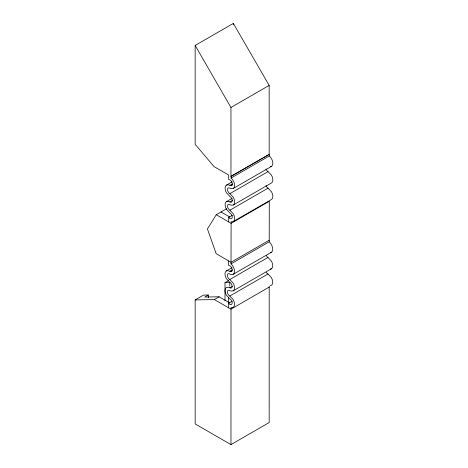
<?xml version="1.0" encoding="UTF-8"?>
<svg xmlns="http://www.w3.org/2000/svg" width="468" height="468" viewBox="0 0 468 468"><rect width="100%" height="100%" fill="white"/><g stroke="black" fill="none" stroke-linecap="round" stroke-linejoin="round"><path stroke-width="0.7" d="M233.158 274.33L271.352 252.281A6.751 3.896 60 0 0 269.211 241.821L269.287 201.275L231.093 223.324L231.016 263.87A6.751 3.896 60 0 1 233.158 274.33L231.016 274.523L229.776 273.996A3.375 1.948 60 0 0 227.389 275.377A3.375 1.948 60 0 0 229.776 279.513L233.158 283.076A6.751 3.896 60 0 1 233.158 290.874L231.016 291.061L229.776 290.534A3.375 1.948 60 0 0 227.389 291.915A3.375 1.948 60 0 0 229.776 296.051L233.158 299.614A6.751 3.896 60 0 1 231.016 307.605L230.97 444.6L195.162 423.926L195.162 299.918L203.516 295.092L208.295 295.004L208.295 297.736M230.97 444.6L269.17 422.545L269.199 286.065M226.647 208.74L216.269 214.713L207.429 228.951L216.169 253.668L230.993 262.279L269.188 240.23M195.15 45.454L233.345 23.4L269.159 85.422L269.17 154.346L230.97 176.401L230.958 107.476L195.15 45.454L195.15 144.284L214.092 166.655L228.688 175.032L228.688 179.56A3.375 1.948 60 0 1 231.947 182.45A3.375 1.948 60 0 1 231.075 185.708L228.641 184.866L226.5 185.059A6.751 3.896 60 0 0 226.5 192.851L229.882 196.42A3.375 1.948 60 0 1 232.268 200.55A3.375 1.948 60 0 1 229.882 201.93L227.489 201.293L226.5 201.597A6.751 3.896 60 0 0 226.5 209.395L229.882 212.958A3.375 1.948 60 0 1 232.186 217.76A3.375 1.948 60 0 1 228.688 217.409L228.688 221.931M230.958 107.476L269.159 85.422M230.97 176.401L269.287 154.376L269.311 155.967A6.751 3.896 60 0 1 271.452 166.427L233.257 188.481L231.116 188.674L229.882 188.148A3.375 1.948 60 0 0 227.489 189.528A3.375 1.948 60 0 0 229.882 193.658L233.257 197.227A6.751 3.896 60 0 1 233.257 205.019L231.116 205.212L229.882 204.686A3.375 1.948 60 0 0 227.489 206.066A3.375 1.948 60 0 0 229.882 210.202L233.257 213.765A6.751 3.896 60 0 1 231.116 221.75L231.093 223.324L216.269 214.713M233.257 188.481A6.751 3.896 60 0 0 231.116 178.021L269.311 155.967M226.5 185.059L232.14 181.8M229.882 185.392L232.385 183.947M231.075 185.708L232.327 184.989M229.882 193.658L268.076 171.61L271.452 175.172A6.751 3.896 60 0 1 271.452 182.97L233.257 205.019M226.5 201.597L232.14 198.344M229.882 201.93L232.385 200.485M229.882 210.202L268.076 188.148L271.452 191.71A6.751 3.896 60 0 1 271.452 199.508L233.257 221.563M228.688 217.409L232.444 215.245M231.016 263.87L269.211 241.821M228.583 307.78L228.583 303.264A3.375 1.948 60 0 0 232.087 303.609A3.375 1.948 60 0 0 229.776 298.806L226.401 295.244A6.751 3.896 60 0 1 226.401 287.446L228.542 287.253L229.776 287.779A3.375 1.948 60 0 0 232.163 286.404A3.375 1.948 60 0 0 229.776 282.268L226.401 278.7A6.751 3.896 60 0 1 226.401 270.908L232.04 267.649M226.401 270.908L227.389 270.603L229.776 271.241L232.286 269.796M229.776 271.241L230.97 271.563L232.227 270.837M229.776 279.513L267.977 257.459L271.352 261.021A6.751 3.896 60 0 1 271.352 268.819L233.158 290.874M225.003 300.836L225.003 282.69L228.583 280.619M208.295 295.004L204.709 297.069L219.112 296.794L229.724 302.925M229.776 287.779L232.286 286.334M195.162 299.918L214.338 299.555L219.112 296.794M229.776 296.051L267.977 273.996L271.352 277.559A6.751 3.896 60 0 1 270.364 285.661M228.583 303.264L232.344 301.094M269.17 287.106L230.97 309.155L214.338 299.555M270.463 166.737L271.452 166.427M270.364 252.585L271.352 252.281M271.352 268.819L270.282 269.1M225.003 282.69L229.776 282.596L229.776 286.012M221.042 211.975L229.718 217M231.093 176.43L231.116 178.021M233.345 23.4L233.345 24.851M228.583 260.881L228.583 265.409A3.375 1.948 60 0 1 231.847 268.299A3.375 1.948 60 0 1 230.97 271.563M228.583 297.338L228.583 302.369M267.977 257.459A3.375 1.948 60 0 1 266.286 255.674M268.076 171.61A3.375 1.948 60 0 1 266.011 169.036M268.076 188.148A3.375 1.948 60 0 1 266.011 185.574M267.977 273.996A3.375 1.948 60 0 1 266.286 272.218"/></g></svg>
